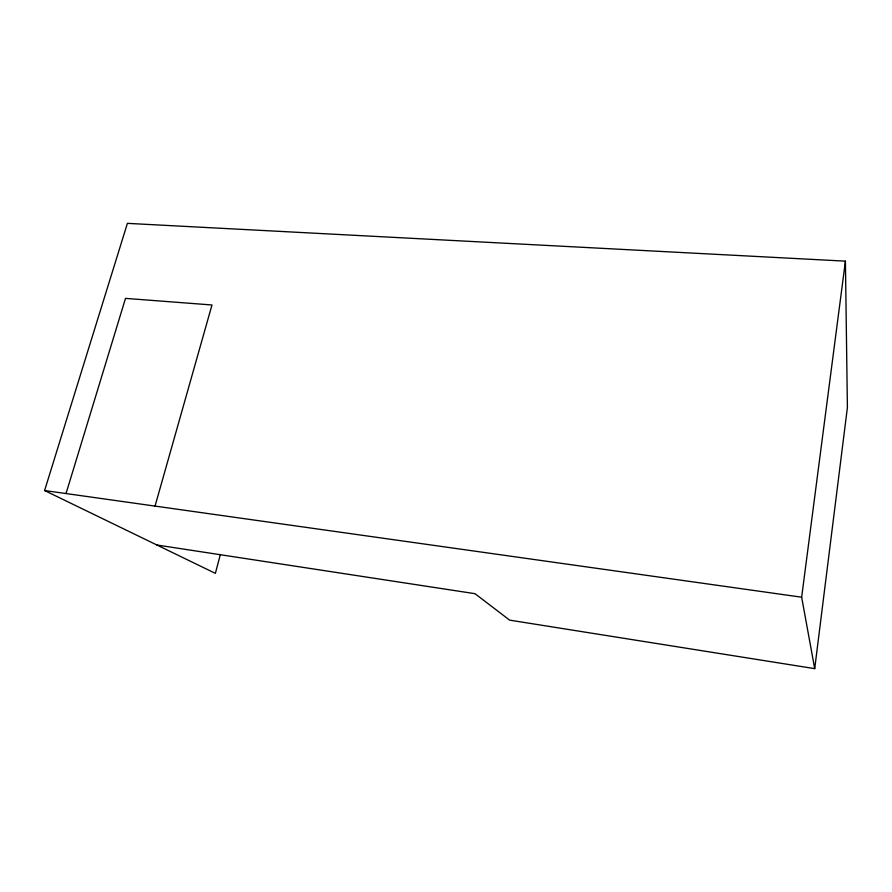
<?xml version="1.0" encoding="UTF-8"?>
<svg xmlns="http://www.w3.org/2000/svg" width="892" height="892" viewBox="0 0 892 892"><rect width="100%" height="100%" fill="white"/><g stroke="black" fill="none" stroke-linecap="round" stroke-linejoin="round"><path stroke-width="1.34" d="M156.936 545.012L474.99 593.682L509.644 620.141L814.708 668.643L847.4 407.51L845.415 261.144L127.4 223.357L44.6 490.533L215.373 573.355L220.346 554.59M814.708 668.643L801.652 597.194L845.415 261.144M155.041 506.098L211.984 304.986L125.504 298.374L66.03 493.555M44.6 490.533L801.652 597.194"/></g></svg>
